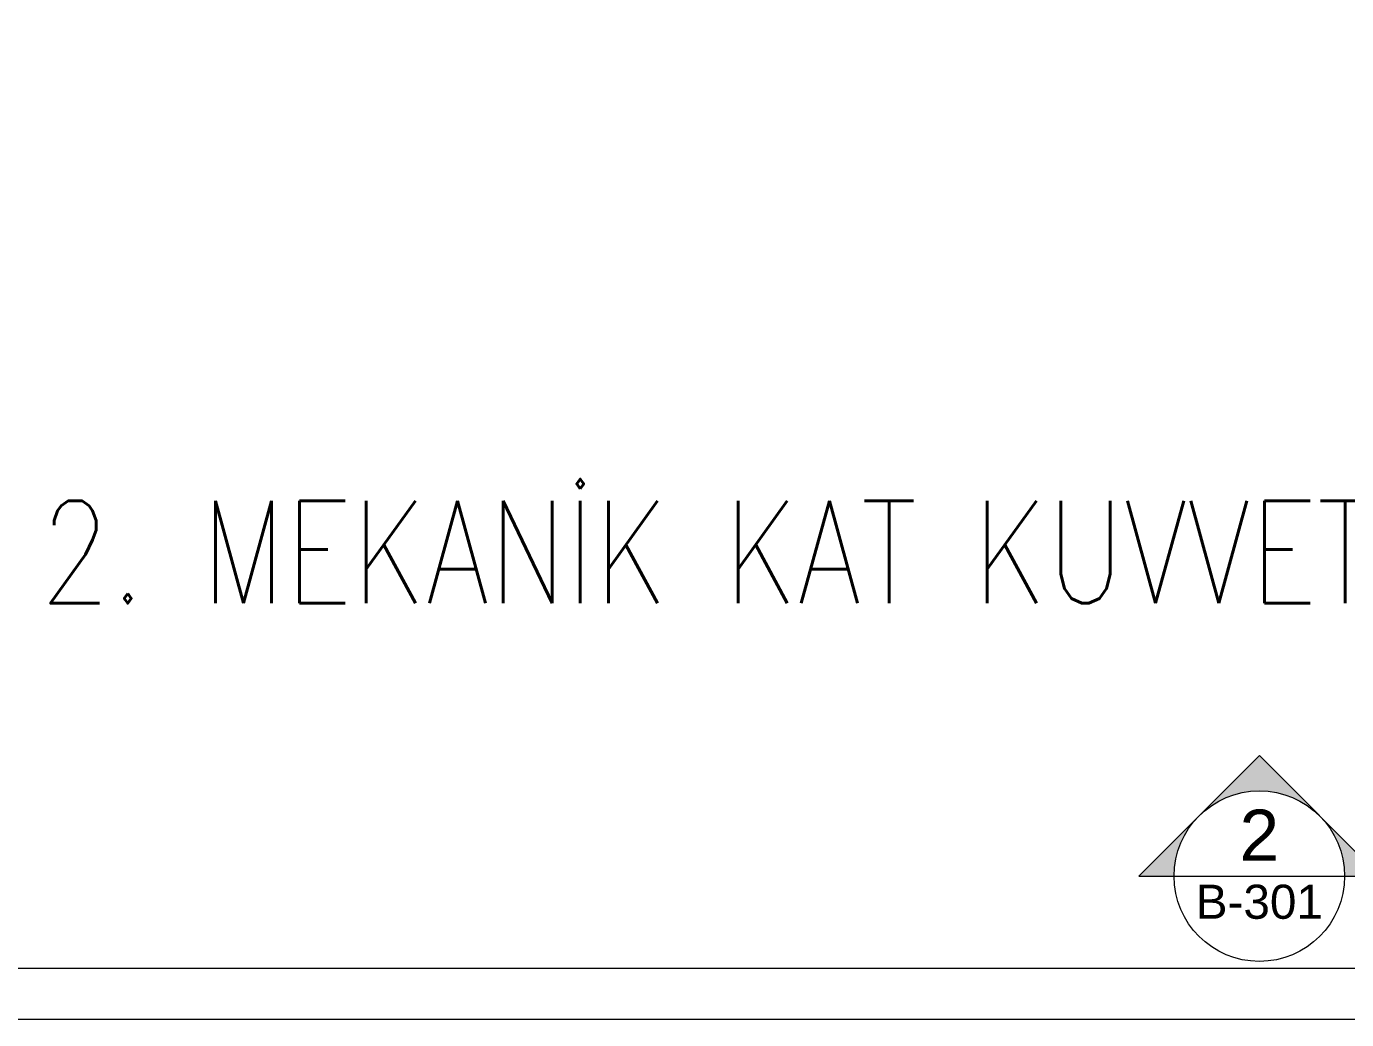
# Model space of a CAD drawing. Extents: x -1439 to 34962, y -872 to 8330.
# Drawn here: x 24017.3 to 24404.3, y 0 to 291.2 of the extents above; entities that cross this region are included whole.
import ezdxf
from ezdxf.enums import TextEntityAlignment as Align

# ---------------------------------------------------------------- set-up
doc = ezdxf.new("R2010")
doc.units = 0
doc.layers.get('0').update_dxf_attribs({"color": 9, "lineweight": 9})
for name, color, linetype, lineweight in [('21', 9, 'Continuous', 9), ('40A', 9, 'Continuous', 9), ('E-YAZI', 7, 'Continuous', 30)]:
    doc.layers.add(name, color=color, linetype=linetype, lineweight=lineweight)
doc.styles.add('Arial', font='arial.ttf', dxfattribs={"height": 2.5})
doc.styles.add('E-YAZI', font='txttw.shx')

# ---------------------------------------------------------------- blocks, each defined once
blk = doc.blocks.new('0_exteriorelevation1')
h = blk.add_hatch(color=256)
h.paths.add_polyline_path([(7.071, 0), (0, 7.071), (-7.071, 0)])
h.paths.add_polyline_path([(5, 0, 1), (-5, 0)], flags=16)
blk.add_lwpolyline([(7.071, 0), (0, 7.071), (-7.071, 0), (7.071, 0)])
blk.add_lwpolyline([(7.071, 0), (0, 7.071), (-7.071, 0), (7.071, 0)])
blk.add_circle((0, 0), 5)
at = {"style": 'Arial'}
blk.add_attdef('KESITADI', text='', height=3, dxfattribs=at).set_placement((0, 0), align=Align.BOTTOM_CENTER)
blk.add_attdef('PAFTAADI', text='', height=2, dxfattribs=at).set_placement((0, -0.5), align=Align.TOP_CENTER)

msp = doc.modelspace()

# ---------------------------------------------------------------- linework, layer by layer
at = {"layer": '40A'}
for points in [[(27980, 0), (20985, 0), (20985, 4205), (27980, 4205)], [(21065, 4190), (27440.06, 4190), (27440.06, 15), (21065, 15)]]:
    msp.add_lwpolyline(points, close=True, dxfattribs=at)

# ---------------------------------------------------------------- block references
at = {"layer": '21', "xscale": 5, "yscale": 5, "zscale": 5}
msp.add_blockref('0_exteriorelevation1', (24378.76, 42.05), dxfattribs=at).add_auto_attribs({'KESITADI': '2', 'PAFTAADI': 'B-301'})

# ---------------------------------------------------------------- texts
at = {"layer": 'E-YAZI', "color": 4, "style": 'E-YAZI', "width": 0.8}
msp.add_text('2. MEKANİK KAT KUVVET SİSTEMİ TESİSAT PLANI 1/50', height=30, dxfattribs=at).set_placement((24021.27, 122.05))

doc.saveas('drawing.dxf')
